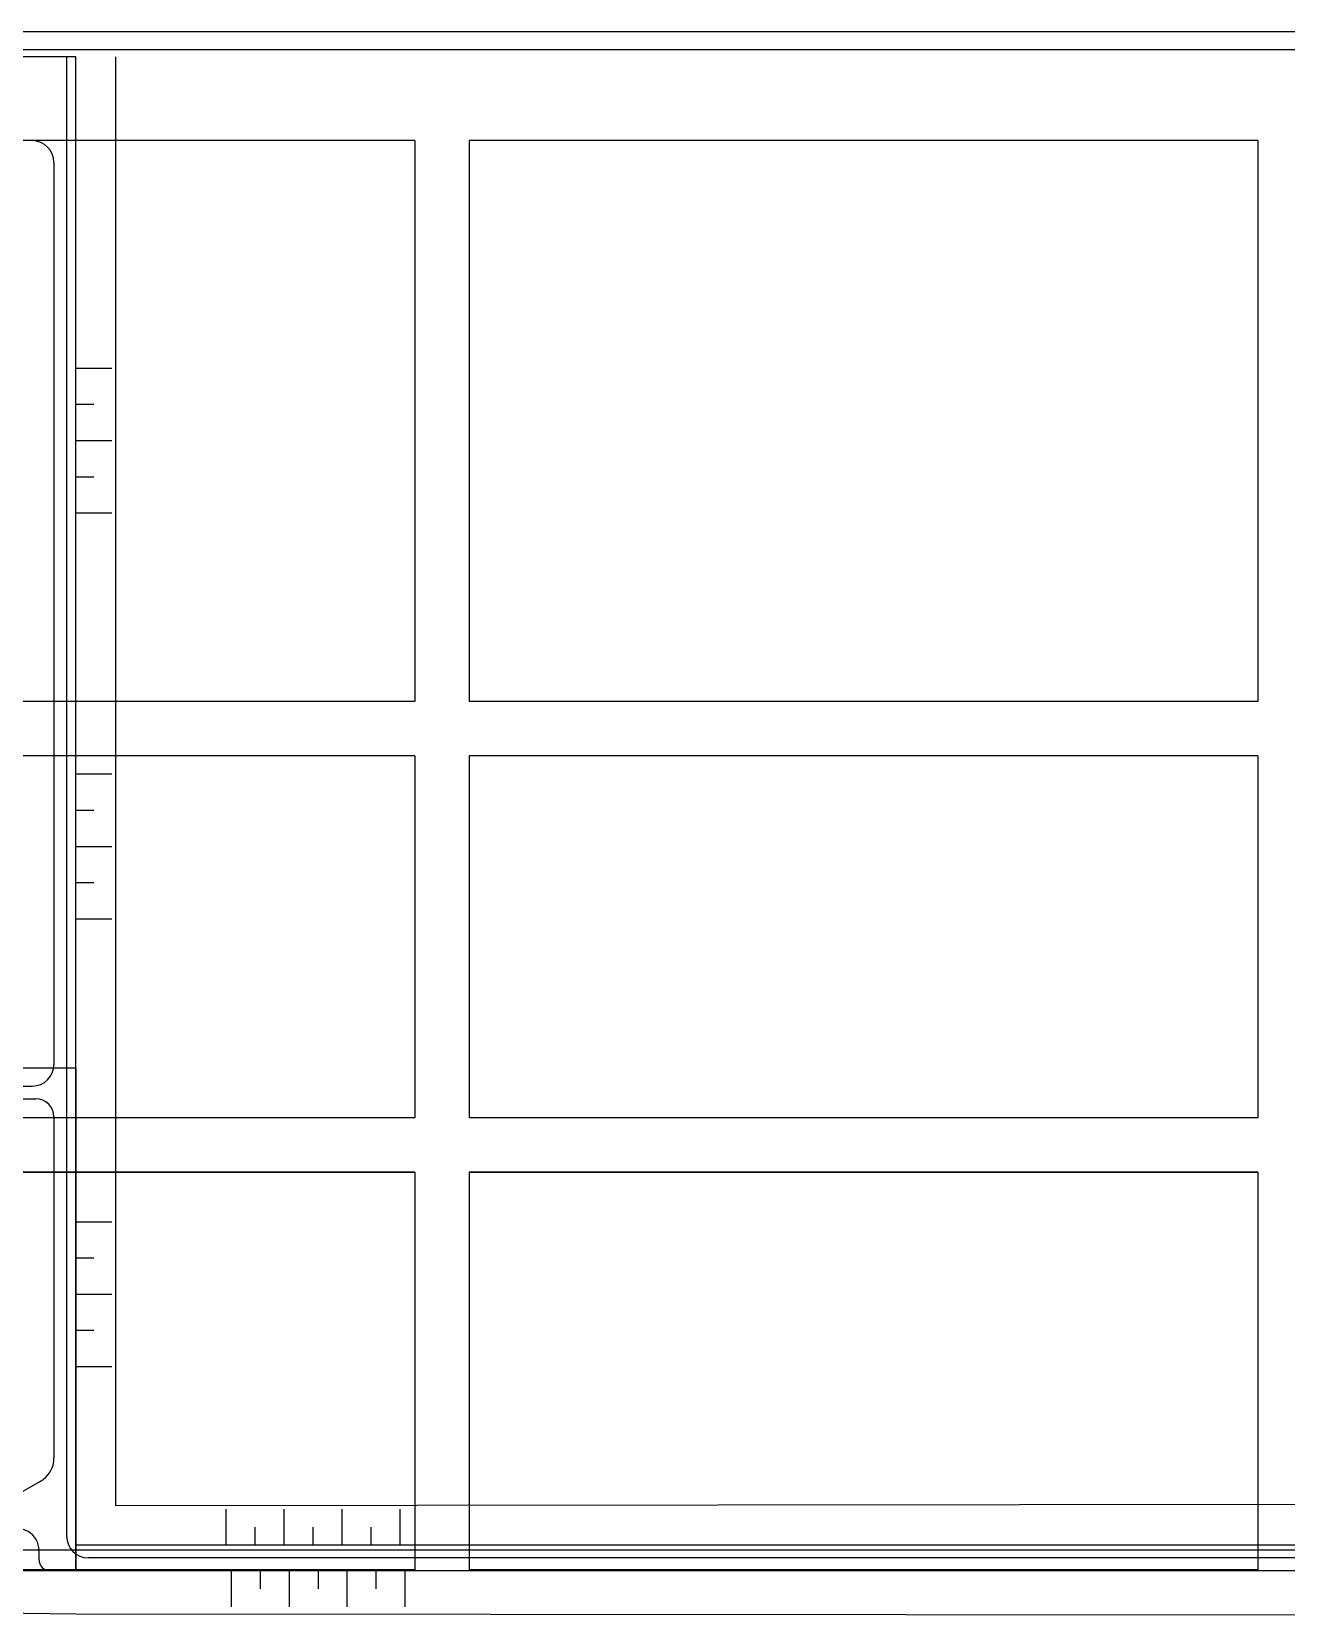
# Model space of a CAD drawing. Header units: millimetres. Extents: x 440090 to 511528, y 3875004 to 3899972.
# Drawn here: x 444489 to 445181, y 3893235 to 3894112 of the extents above; entities that cross this region are included whole.
import ezdxf

# ---------------------------------------------------------------- set-up
doc = ezdxf.new("R2010")
doc.units = ezdxf.units.MM
doc.linetypes.add('DASHED', pattern=[19.05, 12.7, -6.35])
for name, color, linetype in [('2012山钢矿石码头--工艺堆场', 7, 'Continuous'), ('2012矿石码头方案1-PM', 3, 'Continuous'), ('FA3补充-北作业区规划', 7, 'Continuous')]:
    doc.layers.add(name, color=color, linetype=linetype)

msp = doc.modelspace()

# ---------------------------------------------------------------- linework, layer by layer
at = {"layer": '2012山钢矿石码头--工艺堆场', "color": 2, "linetype": 'DASHED', "ltscale": 200}
for p, q in [((443494.014, 3893539.609, 0), (444512.883, 3893539.609, 0)), ((444512.883, 3893539.609, 0), (444512.873, 3893261.887, 0)), ((444512.873, 3893261.887, 0), (443494.014, 3893262.097, 0))]:
    msp.add_line(p, q, dxfattribs=at)
at = {"layer": '2012矿石码头方案1-PM', "color": 1, "ltscale": 400}
for p, q in [((444512.883, 3894098.218, 0), (444267.204, 3894098.218, 0)), ((444512.883, 3893261.931, 0), (444512.883, 3894098.218, 0)), ((443494.014, 3893261.887, 0), (444512.883, 3893261.931, 0))]:
    msp.add_line(p, q, dxfattribs=at)
at = {"layer": '2012矿石码头方案1-PM', "color": 8}
for p, q in [((444507.865, 3894098.218, 0), (444507.865, 3893539.609, 0)), ((444488.865, 3894051.901, 0), (443547.757, 3894051.901, 0)), ((444500.865, 3894039.901, 0), (444500.865, 3893541.609))]:
    msp.add_line(p, q, dxfattribs=at)
at = {"layer": '2012矿石码头方案1-PM', "color": 9}
for p, q in [((444534.883, 3894098.218, 0), (444534.883, 3893297.931, 0)), ((444512.865, 3893454.7, 0), (444532.865, 3893454.7)), ((444512.865, 3893434.7, 0), (444522.865, 3893434.7, 0)), ((444512.865, 3893414.7, 0), (444532.865, 3893414.7)), ((444512.865, 3893394.7, 0), (444522.865, 3893394.7, 0)), ((444512.865, 3893374.7, 0), (444532.865, 3893374.7)), ((444534.883, 3893297.931, 0), (447414.471, 3893301.056, 0)), ((444595.781, 3893295.934, 0), (444595.781, 3893275.934, 0)), ((444627.781, 3893295.935, 0), (444627.781, 3893275.935, 0)), ((444659.781, 3893295.937, 0), (444659.781, 3893275.937, 0)), ((444691.781, 3893295.938, 0), (444691.781, 3893275.938, 0)), ((444611.781, 3893285.935, 0), (444611.781, 3893275.935, 0)), ((444643.781, 3893285.936, 0), (444643.781, 3893275.936, 0)), ((444675.781, 3893285.938, 0), (444675.781, 3893275.938, 0)), ((444598.844, 3893241.934, 0), (444598.843, 3893261.934, 0)), ((444614.843, 3893251.935, 0), (444614.843, 3893261.935, 0)), ((444630.844, 3893241.936, 0), (444630.843, 3893261.936, 0)), ((444646.843, 3893251.936, 0), (444646.843, 3893261.936, 0)), ((444662.844, 3893241.937, 0), (444662.843, 3893261.937, 0)), ((444678.843, 3893251.938, 0), (444678.843, 3893261.938, 0)), ((444694.844, 3893241.938, 0), (444694.843, 3893261.938, 0)), ((444512.873, 3893237.931, 0), (443494.015, 3893247.931, 0)), ((447519.579, 3893235.06, 0), (444512.873, 3893237.931, 0))]:
    msp.add_line(p, q, dxfattribs=at)
at = {"layer": '2012矿石码头方案1-PM', "color": 8, "linetype": 'Continuous', "ltscale": 5}
for p, q in [((444512.865, 3893926.244), (444532.865, 3893926.244, 0)), ((444512.865, 3893906.244), (444522.865, 3893906.244, 0)), ((444512.865, 3893886.244), (444532.865, 3893886.244, 0)), ((444512.865, 3893866.244), (444522.865, 3893866.244, 0)), ((444512.865, 3893846.244), (444532.865, 3893846.244, 0)), ((444512.865, 3893702.042, 0), (444532.865, 3893702.042)), ((444512.865, 3893682.042, 0), (444522.865, 3893682.042, 0)), ((444512.865, 3893662.042, 0), (444532.865, 3893662.042)), ((444512.865, 3893642.042, 0), (444522.865, 3893642.042, 0)), ((444512.865, 3893622.042, 0), (444532.865, 3893622.042))]:
    msp.add_line(p, q, dxfattribs=at)
at = {"layer": '2012矿石码头方案1-PM'}
for p, q in [((444507.77, 3893539.609, 0), (444507.77, 3893280.885, 0)), ((443547.757, 3893529.609, 0), (444488.865, 3893529.609, 0)), ((443547.757, 3893522.609, 0), (444490.865, 3893522.609, 0)), ((444500.865, 3893512.609, 0), (444500.865, 3893324.149, 0)), ((444492.632, 3893267.93, 0), (444492.632, 3893273.094, 0)), ((447456.472, 3893276.057, 0), (444512.883, 3893275.931, 0)), ((444492.632, 3893261.954, 0), (444492.632, 3893262.746, 0)), ((444498.632, 3893261.93, 0), (447555.624, 3893262.062, 0)), ((447568.737, 3893268.909, 0), (444519.746, 3893268.909, 0))]:
    msp.add_line(p, q, dxfattribs=at)
at = {"layer": '2012矿石码头方案1-PM', "linetype": 'Continuous', "ltscale": 5}
msp.add_line((444493.227, 3893311.08, 0), (444453.783, 3893288.859, 0), dxfattribs=at)
at = {"layer": '2012矿石码头方案1-PM', "color": 5}
msp.add_line((447552.472, 3893273.25, 0), (444483.52, 3893273.25, 0), dxfattribs=at)
at = {"layer": '2012矿石码头方案1-PM', "color": 8, "extrusion": (1.63368e-09, -2.18466e-07, 1)}
msp.add_arc((444488.865, 3894039.901, -0.85), 12, 0, 90, dxfattribs=at)
at = {"layer": '2012矿石码头方案1-PM'}
for centre, radius, start, end in [((444488.865, 3893541.609, 0.001), 12, 270, 0), ((444480.632, 3893273.094, 0), 12, 0, 119.592296), ((444498.632, 3893267.93, 0), 6, 180, 270.002468)]:
    msp.add_arc(centre, radius, start, end, dxfattribs=at)
at = {"layer": '2012矿石码头方案1-PM', "linetype": 'Continuous', "ltscale": 5}
msp.add_arc((444490.865, 3893512.609, 0), 10, 0, 90, dxfattribs=at)
at = {"layer": '2012矿石码头方案1-PM', "linetype": 'Continuous', "extrusion": (2.50397e-09, -1.26721e-08, 1)}
msp.add_arc((444485.865, 3893324.149, -0.048), 15, 299.39521, 0, dxfattribs=at)
at = {"layer": '2012矿石码头方案1-PM'}
msp.add_ellipse((444519.865, 3893280.931, 0), major_axis=(0, 12), ratio=1, start_param=1.5745992, end_param=3.1316995, dxfattribs=at)
at = {"layer": 'FA3补充-北作业区规划'}
for p, q in [((445908.943, 3894112.065), (443294.371, 3894112.065)), ((445908.943, 3894102.065), (443294.371, 3894102.065)), ((444700.206, 3894052.037), (444360.206, 3894052.037)), ((444700.206, 3894052.065), (444700.206, 3893742.065)), ((444730.206, 3894052.065), (444730.206, 3893742.065)), ((445165.533, 3894052.037), (444730.206, 3894052.037)), ((445165.533, 3894052.037), (445165.533, 3893742.065)), ((444700.206, 3893742.065), (444360.206, 3893742.065)), ((445165.533, 3893742.065), (444730.206, 3893742.065)), ((444700.206, 3893712.065), (444360.206, 3893712.065)), ((444700.206, 3893712.065), (444700.206, 3893512.065)), ((445165.533, 3893712.065), (444730.206, 3893712.065)), ((444730.206, 3893712.065), (444730.206, 3893512.065)), ((445165.533, 3893712.065), (445165.533, 3893512.065)), ((444700.206, 3893512.065), (444360.206, 3893512.065)), ((445165.533, 3893512.065), (444730.206, 3893512.065)), ((444700.206, 3893482.065), (444360.206, 3893482.065)), ((444360.206, 3893482.035), (444700.206, 3893482.036)), ((444700.206, 3893482.065), (444700.206, 3893262.275)), ((445165.533, 3893482.065), (444730.206, 3893482.065)), ((444730.206, 3893482.065), (444730.206, 3893262.275)), ((444730.206, 3893482.036), (445165.533, 3893482.037)), ((445165.533, 3893482.065), (445165.533, 3893262.275)), ((444700.206, 3893262.275), (444360.206, 3893262.275)), ((445165.533, 3893262.275), (444730.206, 3893262.275))]:
    msp.add_line(p, q, dxfattribs=at)

doc.saveas('drawing.dxf')
